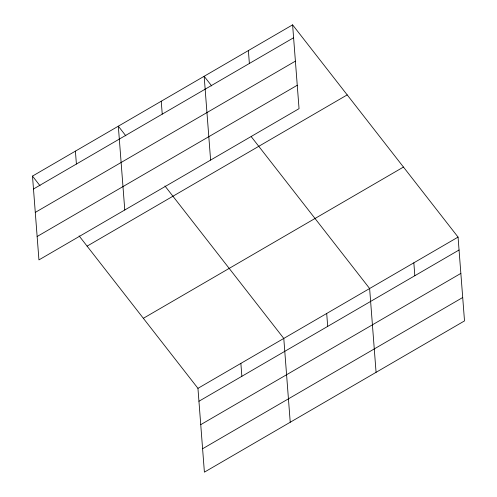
<?xml version="1.0" encoding="UTF-8"?>
<svg xmlns="http://www.w3.org/2000/svg" width="497" height="497" viewBox="0 0 497 497"><rect width="100%" height="100%" fill="white"/><g stroke="black" fill="none" stroke-linecap="round" stroke-linejoin="round"><path stroke-width="0.75" d="M292.603 24.85L299.051 108.657L38.94 259.9L32.491 176.093L292.603 24.85L458.06 237.1L464.509 320.907L204.397 472.15L197.949 388.343L79.091 235.876M33.485 189.003L293.597 37.753M35.287 212.399L295.392 61.15M37.138 236.504L297.249 85.26M87.093 246.139L347.204 94.89M143.347 318.304L403.458 167.06M197.949 388.343L458.06 237.1M198.943 401.253L459.054 250.003M200.745 424.649L460.856 273.4M202.596 448.754L462.707 297.51M211.697 85.938L204.161 76.271L210.61 160.077M251.233 136.656L369.625 288.521L376.074 372.328M125.859 135.849L118.329 126.182L124.778 209.989M164.929 185.965L283.787 338.432L290.236 422.239M32.491 176.093L40.021 185.754M413.839 262.814L414.833 275.717M326.703 313.477L327.697 326.386M248.382 50.564L249.376 63.467M240.871 363.388L241.859 376.297M161.245 101.226L162.239 114.136M75.407 151.138L76.401 164.047"/></g></svg>
